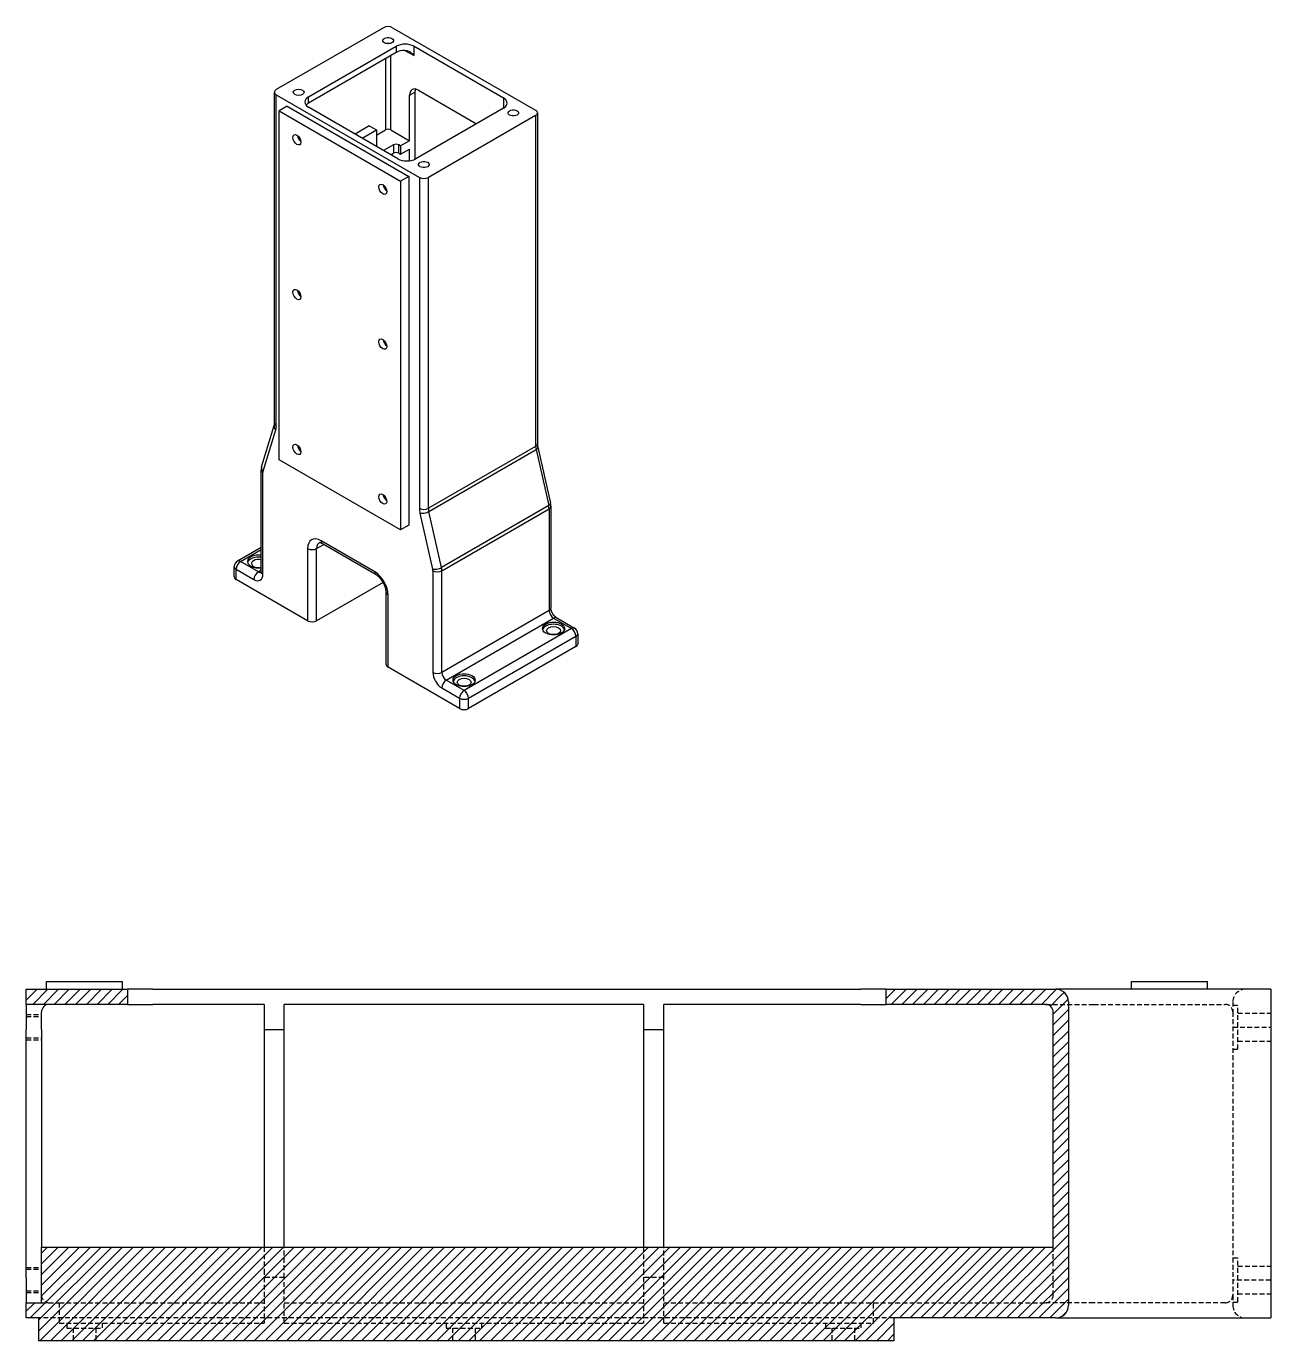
# Model space of a CAD drawing. Header units: millimetres. Extents: x 946 to 5662, y 744 to 2656.
# Drawn here: x 5162 to 5654, y 1535 to 2054 of the extents above; entities that cross this region are included whole.
import ezdxf

# ---------------------------------------------------------------- set-up
doc = ezdxf.new("R2010")
doc.units = ezdxf.units.MM
doc.header["$LTSCALE"] = 0.3
doc.linetypes.add('HIDDEN', pattern=[9.525, 6.35, -3.175])
doc.layers.add('Culumn', color=1, linetype='Continuous')
doc.layers.add('HATCH', color=74, linetype='Continuous', lineweight=20)
pattern_1 = [(315, (-5408.496, 1605.6975), (2.12132, 2.12132), [])]

msp = doc.modelspace()

# ---------------------------------------------------------------- hatches: boundary and pattern name
at = {"layer": 'HATCH', "extrusion": (0, 0, -1)}
h = msp.add_hatch(dxfattribs=at)
h.set_pattern_fill('_U', color=256, scale=3, angle=-45, style=0, pattern_type=0)
h.set_pattern_definition(pattern_1)
edge = h.paths.add_edge_path(flags=0)
edge.add_line((-5162.5, 1543.7), (-5167.5, 1543.7))
edge.add_line((-5167.5, 1543.7), (-5167.5, 1534.7))
edge.add_line((-5167.5, 1534.7), (-5505.5, 1534.7))
edge.add_line((-5505.5, 1534.7), (-5505.5, 1543.7))
edge.add_line((-5505.5, 1543.7), (-5569.5, 1543.7))
edge.add_ellipse((-5569.5, 1548.7), major_axis=(-3.54, 3.54), ratio=1, start_angle=45, end_angle=135, ccw=False)
edge.add_line((-5574.5, 1548.7), (-5574.5, 1668.7))
edge.add_ellipse((-5569.5, 1668.7), major_axis=(3.54, 3.54), ratio=1, start_angle=45, end_angle=135, ccw=False)
edge.add_line((-5569.5, 1673.7), (-5502.5, 1673.7))
edge.add_line((-5502.5, 1673.7), (-5502.5, 1667.7))
edge.add_line((-5502.5, 1667.7), (-5565.5, 1667.7))
edge.add_ellipse((-5565.5, 1664.7), major_axis=(2.12, 2.12), ratio=1, start_angle=45, end_angle=135)
edge.add_line((-5568.5, 1664.7), (-5568.5, 1571.7))
edge.add_line((-5568.5, 1571.7), (-5168.5, 1571.7))
edge.add_line((-5168.5, 1571.7), (-5168.5, 1549.7))
edge.add_line((-5168.5, 1549.7), (-5162.5, 1549.7))
edge.add_line((-5162.5, 1549.7), (-5162.5, 1543.7))
h = msp.add_hatch(dxfattribs=at)
h.set_pattern_fill('_U', color=256, scale=3, angle=-45, style=0, pattern_type=0)
h.set_pattern_definition(pattern_1)
h.paths.add_polyline_path([(-5162.5, 1667.7), (-5202.5, 1667.7), (-5202.5, 1673.7), (-5162.5, 1673.7)], flags=0)

# ---------------------------------------------------------------- linework, layer by layer
at = {"layer": 'Culumn'}
for p, q in [((5303.78, 2053.91), (5261.35, 2029.41)), ((5307.32, 2053.91), (5363.88, 2021.25)), ((5274.08, 2026.56), (5308.73, 2046.56)), ((5308.73, 2044.11), (5274.08, 2024.11)), ((5306.61, 2013.49), (5306.61, 2042.89)), ((5308.73, 2046.56), (5308.73, 2044.11)), ((5312.22, 2044.96), (5315.8, 2042.89)), ((5315.8, 2046.56), (5351.16, 2026.15)), ((5315.8, 2042.89), (5315.8, 2046.56)), ((5304.49, 2041.66), (5304.49, 2013.49)), ((5260.62, 1897.54), (5260.62, 2028.39)), ((5261.35, 2027.37), (5317.92, 1994.71)), ((5261.35, 1896.52), (5261.35, 2027.37)), ((5314.03, 2027.17), (5316.15, 2028.39)), ((5314.03, 2009.2), (5314.03, 2027.17)), ((5316.15, 2028.39), (5316.15, 2001.88)), ((5317.57, 2029.21), (5340.55, 2015.94)), ((5265.6, 2022.88), (5262.41, 2021.04)), ((5265.6, 2022.88), (5313.68, 1995.12)), ((5274.08, 2024.11), (5274.08, 2026.56)), ((5309.44, 2002.06), (5274.08, 2022.47)), ((5351.16, 2022.06), (5316.51, 2002.06)), ((5351.16, 2026.15), (5351.16, 2022.47)), ((5351.16, 2022.47), (5351.49, 2022.28)), ((5262.41, 1883.06), (5262.41, 2021.04)), ((5262.41, 2021.04), (5310.5, 1993.28)), ((5363.88, 2019.21), (5321.46, 1994.71)), ((5363.88, 2019.21), (5363.88, 1888.35)), ((5364.62, 2020.23), (5364.62, 1889.37)), ((5298.12, 2015.12), (5292.47, 2011.86)), ((5295.3, 2010.23), (5300.95, 2013.49)), ((5298.12, 2015.12), (5300.95, 2013.49)), ((5300.95, 2013.49), (5300.95, 2006.96)), ((5300.95, 2011.45), (5304.49, 2013.49)), ((5306.61, 2013.49), (5314.03, 2009.2)), ((5270.55, 2010.37), (5270.55, 2009.51)), ((5307.67, 2007.57), (5303.78, 2005.33)), ((5307.67, 2007.57), (5307.67, 2004.31)), ((5310.5, 2007.16), (5309.79, 2007.57)), ((5309.79, 2004.31), (5309.79, 2007.57)), ((5314.03, 2009.2), (5310.5, 2007.16)), ((5310.5, 2007.16), (5310.5, 2003.9)), ((5306.61, 2003.69), (5307.67, 2004.31)), ((5309.79, 2004.31), (5310.5, 2003.9)), ((5310.5, 2003.9), (5314.03, 2005.94)), ((5314.03, 2001.28), (5314.03, 2005.94)), ((5304.49, 1990.77), (5304.49, 1989.92)), ((5313.68, 1995.12), (5310.5, 1993.28)), ((5310.5, 1993.28), (5310.5, 1855.3)), ((5313.68, 1995.12), (5313.68, 1857.13)), ((5317.92, 1994.71), (5317.92, 1863.86)), ((5321.46, 1863.86), (5321.46, 1994.71)), ((5270.55, 1949.13), (5270.55, 1948.28)), ((5304.49, 1929.54), (5304.49, 1928.68)), ((5255.5, 1880.26), (5260.51, 1896.64)), ((5256.13, 1878.51), (5261.13, 1894.88)), ((5270.55, 1887.75), (5270.21, 1887.56)), ((5270.55, 1887.9), (5270.55, 1887.75)), ((5270.55, 1887.75), (5270.67, 1887.68)), ((5363.88, 1888.35), (5321.46, 1863.86)), ((5321.61, 1862.6), (5364.03, 1887.09)), ((5364.03, 1887.09), (5369.04, 1864.94)), ((5364.78, 1888.03), (5369.78, 1865.88)), ((5310.5, 1855.3), (5262.41, 1883.06)), ((5255.32, 1838.76), (5255.32, 1878.99)), ((5256.05, 1837.74), (5256.05, 1877.97)), ((5303.87, 1868.51), (5304.61, 1868.08)), ((5304.23, 1868.67), (5303.91, 1868.49)), ((5318.15, 1861.97), (5323.15, 1839.81)), ((5326.61, 1840.44), (5321.61, 1862.6)), ((5369.04, 1864.94), (5326.61, 1840.44)), ((5326.76, 1839.18), (5369.19, 1863.68)), ((5369.19, 1863.68), (5369.19, 1823.45)), ((5369.92, 1864.7), (5369.92, 1824.47)), ((5313.68, 1857.13), (5310.5, 1855.3)), ((5300.24, 1838.76), (5279.03, 1851.01)), ((5255.32, 1848.37), (5245.96, 1842.97)), ((5247.21, 1842.84), (5255.32, 1847.52)), ((5273.73, 1847.95), (5273.73, 1819.37)), ((5277.26, 1847.95), (5280.07, 1849.57)), ((5277.26, 1819.37), (5277.26, 1847.95)), ((5300.76, 1837.62), (5279.55, 1849.86)), ((5244.71, 1836.72), (5244.71, 1840.8)), ((5254.28, 1838.76), (5247.21, 1842.84)), ((5245.44, 1839.78), (5252.52, 1835.7)), ((5245.44, 1835.7), (5245.44, 1839.78)), ((5273.73, 1819.37), (5245.44, 1835.7)), ((5255.32, 1839.36), (5254.28, 1838.76)), ((5323.23, 1839.18), (5323.23, 1798.96)), ((5326.76, 1798.96), (5326.76, 1839.18)), ((5303.6, 1834.57), (5277.26, 1819.37)), ((5304.82, 1802.02), (5304.82, 1830.6)), ((5305.55, 1801), (5305.55, 1829.58)), ((5369.19, 1823.45), (5326.76, 1798.96)), ((5328.53, 1795.9), (5370.96, 1820.39)), ((5370.96, 1820.39), (5378.03, 1816.31)), ((5372.21, 1820.51), (5379.28, 1816.43)), ((5378.03, 1816.31), (5335.6, 1791.81)), ((5380.53, 1814.27), (5380.53, 1810.18)), ((5337.37, 1788.75), (5379.79, 1813.25)), ((5379.79, 1809.16), (5337.37, 1784.67)), ((5379.79, 1813.25), (5379.79, 1809.16)), ((5333.83, 1784.67), (5305.55, 1801)), ((5335.6, 1791.81), (5328.53, 1795.9)), ((5326.76, 1792.83), (5333.83, 1788.75)), ((5333.83, 1788.75), (5333.83, 1784.67)), ((5337.37, 1784.67), (5337.37, 1788.75)), ((5162.5, 1673.7), (5202.5, 1673.7)), ((5162.5, 1667.7), (5162.5, 1673.7)), ((5170.5, 1676.7), (5200.5, 1676.7)), ((5170.5, 1673.7), (5170.5, 1676.7)), ((5200.5, 1673.7), (5200.5, 1676.7)), ((5202.5, 1673.7), (5202.5, 1667.7)), ((5212.5, 1673.7), (5202.5, 1673.7)), ((5212.5, 1673.7), (5492.5, 1673.7)), ((5502.5, 1673.7), (5492.5, 1673.7)), ((5502.5, 1667.7), (5502.5, 1673.7)), ((5502.5, 1673.7), (5569.5, 1673.7)), ((5584.5, 1673.7), (5569.5, 1673.7)), ((5654.5, 1673.7), (5584.5, 1673.7)), ((5599.5, 1673.7), (5599.5, 1676.7)), ((5599.5, 1676.7), (5629.5, 1676.7)), ((5629.5, 1673.7), (5629.5, 1676.7)), ((5654.5, 1673.7), (5654.5, 1668.7)), ((5574.5, 1668.7), (5574.5, 1548.7)), ((5654.5, 1668.7), (5654.5, 1548.7)), ((5162.5, 1667.7), (5162.5, 1657.7)), ((5202.5, 1667.7), (5162.5, 1667.7)), ((5168.5, 1657.7), (5168.5, 1664.7)), ((5202.5, 1667.7), (5212.5, 1667.7)), ((5256.5, 1667.7), (5212.5, 1667.7)), ((5256.5, 1667.7), (5256.5, 1657.7)), ((5406.5, 1667.7), (5264.5, 1667.7)), ((5264.5, 1657.7), (5264.5, 1667.7)), ((5406.5, 1667.7), (5406.5, 1657.7)), ((5492.5, 1667.7), (5414.5, 1667.7)), ((5414.5, 1657.7), (5414.5, 1667.7)), ((5492.5, 1667.7), (5502.5, 1667.7)), ((5565.5, 1667.7), (5502.5, 1667.7)), ((5568.5, 1571.7), (5568.5, 1664.7)), ((5162.5, 1559.7), (5162.5, 1657.7)), ((5168.5, 1657.7), (5168.5, 1571.7)), ((5256.5, 1657.7), (5264.5, 1657.7)), ((5256.5, 1657.7), (5256.5, 1654.7)), ((5256.5, 1654.7), (5256.5, 1571.7)), ((5264.5, 1654.7), (5264.5, 1657.7)), ((5264.5, 1571.7), (5264.5, 1654.7)), ((5406.5, 1657.7), (5414.5, 1657.7)), ((5406.5, 1657.7), (5406.5, 1654.7)), ((5406.5, 1654.7), (5406.5, 1571.7)), ((5414.5, 1654.7), (5414.5, 1657.7)), ((5414.5, 1571.7), (5414.5, 1654.7)), ((5168.5, 1571.7), (5568.5, 1571.7)), ((5168.5, 1549.7), (5168.5, 1571.7)), ((5162.5, 1559.7), (5162.5, 1549.7)), ((5162.5, 1549.7), (5168.5, 1549.7)), ((5162.5, 1543.7), (5162.5, 1549.7)), ((5654.5, 1548.7), (5654.5, 1543.7)), ((5167.5, 1543.7), (5162.5, 1543.7)), ((5167.5, 1534.7), (5167.5, 1543.7)), ((5569.5, 1543.7), (5505.5, 1543.7)), ((5505.5, 1543.7), (5505.5, 1534.7)), ((5569.5, 1543.7), (5584.5, 1543.7)), ((5584.5, 1543.7), (5654.5, 1543.7)), ((5505.5, 1534.7), (5167.5, 1534.7))]:
    msp.add_line(p, q, dxfattribs=at)
at = {"layer": 'Culumn', "color": 7, "linetype": 'HIDDEN'}
for p, q in [((5639.5, 1668.7), (5639.5, 1664.7)), ((5162.5, 1663.7), (5168.5, 1663.7)), ((5565.5, 1667.7), (5584.5, 1667.7)), ((5584.5, 1667.7), (5636.5, 1667.7)), ((5639.5, 1667.45), (5641.5, 1667.45)), ((5639.5, 1664.7), (5639.5, 1552.7)), ((5641.5, 1658.7), (5641.5, 1667.45)), ((5641.5, 1664.2), (5654.5, 1664.2)), ((5162.5, 1662.95), (5168.5, 1662.95)), ((5639.5, 1658.7), (5654.5, 1658.7)), ((5641.5, 1649.95), (5641.5, 1658.7)), ((5162.5, 1654.45), (5168.5, 1654.45)), ((5162.5, 1653.7), (5168.5, 1653.7)), ((5641.5, 1653.2), (5654.5, 1653.2)), ((5639.5, 1649.95), (5641.5, 1649.95)), ((5256.5, 1571.7), (5256.5, 1562.7)), ((5264.5, 1562.7), (5264.5, 1571.7)), ((5406.5, 1571.7), (5406.5, 1562.7)), ((5414.5, 1562.7), (5414.5, 1571.7)), ((5568.5, 1552.7), (5568.5, 1571.7)), ((5639.5, 1567.45), (5641.5, 1567.45)), ((5641.5, 1558.7), (5641.5, 1567.45)), ((5162.5, 1563.7), (5168.5, 1563.7)), ((5162.5, 1562.95), (5168.5, 1562.95)), ((5256.5, 1562.7), (5256.5, 1559.7)), ((5264.5, 1559.7), (5256.5, 1559.7)), ((5256.5, 1559.7), (5256.5, 1541.7)), ((5264.5, 1559.7), (5264.5, 1562.7)), ((5264.5, 1541.7), (5264.5, 1559.7)), ((5406.5, 1562.7), (5406.5, 1559.7)), ((5406.5, 1559.7), (5406.5, 1541.7)), ((5414.5, 1559.7), (5406.5, 1559.7)), ((5414.5, 1559.7), (5414.5, 1562.7)), ((5414.5, 1541.7), (5414.5, 1559.7)), ((5641.5, 1564.2), (5654.5, 1564.2)), ((5162.5, 1554.45), (5168.5, 1554.45)), ((5654.5, 1558.7), (5639.5, 1558.7)), ((5641.5, 1549.95), (5641.5, 1558.7)), ((5162.5, 1553.7), (5168.5, 1553.7)), ((5168.5, 1549.7), (5175.5, 1549.7)), ((5175.5, 1549.7), (5256.5, 1549.7)), ((5175.5, 1549.7), (5175.5, 1541.7)), ((5264.5, 1549.7), (5406.5, 1549.7)), ((5414.5, 1549.7), (5497.5, 1549.7)), ((5497.5, 1541.7), (5497.5, 1549.7)), ((5497.5, 1549.7), (5565.5, 1549.7)), ((5584.5, 1549.7), (5565.5, 1549.7)), ((5636.5, 1549.7), (5584.5, 1549.7)), ((5639.5, 1552.7), (5639.5, 1548.7)), ((5639.5, 1549.95), (5641.5, 1549.95)), ((5641.5, 1553.2), (5654.5, 1553.2)), ((5505.5, 1543.7), (5167.5, 1543.7)), ((5175.5, 1541.7), (5256.5, 1541.7)), ((5178.5, 1541.7), (5178.5, 1539.7)), ((5178.5, 1539.7), (5192.5, 1539.7)), ((5181, 1539.7), (5181, 1534.7)), ((5190, 1539.7), (5190, 1534.7)), ((5192.5, 1541.7), (5192.5, 1539.7)), ((5264.5, 1541.7), (5406.5, 1541.7)), ((5328.5, 1541.7), (5328.5, 1539.7)), ((5328.5, 1539.7), (5342.5, 1539.7)), ((5331, 1539.7), (5331, 1534.7)), ((5340, 1539.7), (5340, 1534.7)), ((5342.5, 1541.7), (5342.5, 1539.7)), ((5414.5, 1541.7), (5497.5, 1541.7)), ((5478.5, 1541.7), (5478.5, 1539.7)), ((5478.5, 1539.7), (5492.5, 1539.7)), ((5481, 1539.7), (5481, 1534.7)), ((5490, 1539.7), (5490, 1534.7)), ((5492.5, 1541.7), (5492.5, 1539.7))]:
    msp.add_line(p, q, dxfattribs=at)
at = {"layer": 'Culumn'}
for centre, radius, start, end in [((5257.47, 1897.47), 3.15, 344.6401, 1.1804), ((5370.76, 1889.45), 6.15, 180.6935, 193.2777), ((5259.67, 1879.01), 4.35, 163.3293, 180.3314), ((5364.55, 1864.68), 5.37, 0.2406, 12.9542), ((5247.21, 1840.8), 2.5, 120, 180), ((5254.11, 1838.71), 1.21, 344.1315, 2.2535), ((5378.03, 1814.27), 2.5, 0, 60), ((5569.5, 1668.7), 5, 0, 90), ((5171.5, 1664.7), 3, 90, 180), ((5565.5, 1664.7), 3, 0, 90), ((5569.5, 1548.7), 5, 270, 0)]:
    msp.add_arc(centre, radius, start, end, dxfattribs=at)
at = {"layer": 'Culumn', "color": 7, "linetype": 'HIDDEN'}
for centre, radius, start, end in [((5644.5, 1668.7), 5, 90, 180), ((5636.5, 1664.7), 3, 0, 90), ((5171.5, 1552.7), 3, 180, 270), ((5565.5, 1552.7), 3, 270, 0), ((5636.5, 1552.7), 3, 270, 0), ((5644.5, 1548.7), 5, 180, 270)]:
    msp.add_arc(centre, radius, start, end, dxfattribs=at)
at = {"layer": 'Culumn'}
for centre, major_axis, ratio, start_param, end_param in [((5305.55, 2052.89), (2.5, 0), 0.57735, 0.785398, 2.356194), ((5305.55, 2048.81), (2.12, 0), 0.57735, 2.356194490192517, 8.639379797372104), ((5305.55, 2046.36), (2.13, 0), 0.57735, 1.511939, 1.629654), ((5312.27, 2044.52), (5, 0), 0.57735, 0.785398, 2.356194), ((5312.27, 2042.07), (5, 0), 0.57735, 1.580797, 2.356194), ((5263.12, 2028.39), (2.5, 0), 0.57735, 2.356194, 3.926991), ((5270.19, 2028.39), (2.12, 0), 0.57735, 2.356194490192524, 8.63937979737211), ((5270.19, 2025.94), (2.13, 0), 0.57735, 1.511939, 1.629654), ((5317.57, 2025.13), (-2.5, 4.33), 0.57735, 5.497787, 7.068583), ((5319.69, 2026.35), (-2.5, 4.33), 0.57735, 0.438149, 0.785398), ((5277.62, 2024.51), (5, 0), 0.57735, 2.356194, 3.926991), ((5277.62, 2022.06), (5, 0), 0.57735, 2.356194, 2.703444), ((5347.62, 2024.11), (5, 0), 0.57735, 5.497787, 7.068583), ((5355.05, 2020.23), (2.12, 0), 0.57735, 2.356194490192517, 8.639379797372104), ((5355.05, 2017.78), (2.13, 0), 0.57735, 1.511939, 1.629654), ((5362.12, 2020.23), (2.5, 0), 0.57735, 5.497787, 7.068583), ((5269.49, 2009.61), (-1.12, 1.95), 0.57735, 0.785398, 7.068583), ((5305.55, 2012.88), (1.5, 0), 0.57735, 0.785398, 2.356194), ((5271.25, 2010.63), (-1.12, 1.95), 0.57735, 0.903785, 2.237807), ((5271.96, 2011.04), (-1.75, 3.03), 0.57735, 1.189217, 1.952376), ((5308.73, 2006.96), (1.5, 0), 0.57735, 0.785398, 2.356194), ((5308.73, 2003.69), (1.5, 0), 0.57735, 0.785398, 2.356194), ((5312.97, 2004.1), (5, 0), 0.57735, 3.926991, 5.497787), ((5319.69, 1999.82), (2.12, 0), 0.57735, 2.356194490192517, 8.639379797372104), ((5319.69, 1997.37), (2.13, 0), 0.57735, 1.511939, 1.629654), ((5303.43, 1990.02), (-1.12, 1.95), 0.57735, 0.785398, 7.068583), ((5305.19, 1991.04), (-1.12, 1.95), 0.57735, 0.903785, 2.237807), ((5305.9, 1991.45), (-1.75, 3.03), 0.57735, 1.189217, 1.952376), ((5319.69, 1995.73), (2.5, 0), 0.57735, 3.926991, 5.497787), ((5269.49, 1948.38), (-1.12, 1.95), 0.57735, 0.785398, 7.068583), ((5271.25, 1949.4), (-1.12, 1.95), 0.57735, 0.903785, 2.237807), ((5271.96, 1949.8), (-1.75, 3.03), 0.57735, 1.189217, 1.952376), ((5303.43, 1928.78), (-1.12, 1.95), 0.57735, 0.785398, 7.068583), ((5305.19, 1929.8), (-1.12, 1.95), 0.57735, 0.903785, 2.237807), ((5305.9, 1930.21), (-1.75, 3.03), 0.57735, 1.189217, 1.952376), ((5263.12, 1897.54), (2.5, 0), 0.57735, 3.141593, 3.926991), ((5262.9, 1895.91), (-2.39, 0.73), 0.718902, 0, 0.980159), ((5256.05, 1899.58), (-3.75, 6.5), 0.57735, 3.635534, 3.926991), ((5269.49, 1887.14), (-1.12, 1.95), 0.57735, 0.785398, 7.068583), ((5271.25, 1888.16), (-1.12, 1.95), 0.57735, 0.903785, 2.237807), ((5271.96, 1888.57), (-1.75, 3.03), 0.57735, 1.189217, 1.952376), ((5362.12, 1889.37), (2.5, 0), 0.57735, 5.497787, 6.283185), ((5367.42, 1886.31), (-2.5, 4.33), 0.57735, 0.785398, 1.076855), ((5362.34, 1887.48), (2.44, 0.55), 0.387101, 5.389018, 6.283185), ((5257.82, 1878.99), (2.5, 0), 0.57735, 3.141593, 3.926991), ((5257.89, 1879.53), (-2.39, 0.73), 0.718902, 0, 0.980159), ((5257.82, 1876.95), (-1.25, 2.17), 0.57735, 0.493941, 0.785398), ((5303.43, 1867.54), (-1.12, 1.95), 0.57735, 0.785398, 7.068583), ((5305.19, 1868.56), (-1.12, 1.95), 0.57735, 0.903785, 2.237807), ((5305.9, 1868.97), (-1.75, 3.03), 0.57735, 1.189217, 1.952376), ((5319.69, 1864.88), (2.5, 0), 0.57735, 3.926991, 5.497787), ((5323.23, 1860.79), (-3.75, 6.5), 0.57735, 0.785398, 1.076855), ((5319.91, 1862.99), (2.44, 0.55), 0.387101, 3.818221, 5.389018), ((5324.99, 1861.81), (-2.5, 4.33), 0.57735, 0.785398, 1.076855), ((5367.35, 1865.33), (2.44, 0.55), 0.387101, 5.389018, 6.283185), ((5365.65, 1865.72), (-2.5, 4.33), 0.57735, 3.926991, 4.218448), ((5367.42, 1864.7), (2.5, 0), 0.57735, 5.497787, 6.283185), ((5279.03, 1844.89), (-3.75, 6.5), 0.57735, 5.497787, 7.068583), ((5280.8, 1852.03), (1.25, 2.17), 0.57735, 2.356194, 3.141593), ((5254.28, 1842.84), (4.37, 0), 0.57735, 1.331835, 4.95135), ((5275.5, 1848.97), (2.5, 0), 0.57735, 3.926991, 5.497787), ((5280.8, 1845.91), (-2.5, 4.33), 0.57735, 0, 0.785398), ((5247.21, 1840.8), (2.5, 0), 0.57735, 3.141593, 3.926991), ((5247.21, 1840.8), (1.25, 2.17), 0.57735, 0.785398, 2.356194), ((5247.21, 1840.8), (-1.25, 2.17), 0.57735, 5.497787, 6.283185), ((5254.28, 1842.03), (4.37, 0), 0.57735, 1.331835, 2.979256), ((5254.28, 1842.03), (2.75, 0), 0.57735, 2.356194, 5.098467), ((5254.28, 1842.03), (2.75, 0), 0.57735, 1.184719, 2.356194), ((5324.92, 1840.83), (2.44, 0.55), 0.387101, 3.818221, 5.389018), ((5323.23, 1841.22), (-2.5, 4.33), 0.57735, 3.926991, 4.218448), ((5247.21, 1836.72), (2.5, 0), 0.57735, 3.141593, 3.926991), ((5254.28, 1836.72), (1.25, 2.17), 0.57735, 0.785398, 2.356194), ((5252.52, 1839.78), (-2.5, 4.33), 0.57735, 2.356194, 3.926991), ((5254.28, 1840.8), (-1.25, 2.17), 0.57735, 2.356194, 2.973687), ((5257.82, 1838.76), (2.5, 0), 0.57735, 3.141593, 3.926991), ((5300.24, 1832.64), (-3.75, 6.5), 0.57735, 3.926991, 5.497787), ((5302.01, 1839.78), (1.25, 2.17), 0.57735, 2.356194, 3.141593), ((5321.46, 1840.2), (-1.25, 2.17), 0.57735, 3.926991, 4.218448), ((5324.99, 1840.2), (2.5, 0), 0.57735, 3.926991, 5.497787), ((5307.32, 1830.6), (2.5, 0), 0.57735, 3.141593, 3.926991), ((5367.42, 1824.47), (2.5, 0), 0.57735, 5.497787, 6.283185), ((5275.5, 1820.39), (2.5, 0), 0.57735, 3.926991, 5.497787), ((5370.96, 1822.43), (-1.25, 2.17), 0.57735, 0.785398, 2.356194), ((5370.96, 1818.35), (1.25, 2.17), 0.57735, 0, 0.785398), ((5370.96, 1816.31), (4.37, 0), 0.57735, 2.356194490192515, 8.6393797973721), ((5370.96, 1815.49), (4.37, 0), 0.57735, 0.162336, 2.979256), ((5370.96, 1815.49), (2.75, 0), 0.57735, 5.497787, 11.780972), ((5378.03, 1814.27), (1.25, 2.17), 0.57735, 0, 0.785398), ((5378.03, 1814.27), (-1.25, 2.17), 0.57735, 3.926991, 5.497787), ((5378.03, 1814.27), (2.5, 0), 0.57735, 5.497787, 6.283185), ((5378.03, 1810.18), (2.5, 0), 0.57735, 5.497787, 6.283185), ((5307.32, 1802.02), (2.5, 0), 0.57735, 3.141593, 3.926991), ((5326.76, 1796.92), (-2.5, 4.33), 0.57735, 0.785398, 2.356194), ((5324.99, 1799.98), (2.5, 0), 0.57735, 3.926991, 5.497787), ((5328.53, 1797.94), (-1.25, 2.17), 0.57735, 0.785398, 2.356194), ((5335.6, 1795.9), (4.37, 0), 0.57735, 2.356194490192518, 8.639379797372104), ((5328.53, 1793.85), (1.25, 2.17), 0.57735, 0.785398, 2.356194), ((5335.6, 1795.08), (4.37, 0), 0.57735, 0.162336, 2.979256), ((5335.6, 1795.08), (2.75, 0), 0.57735, 5.497787, 11.780972), ((5335.6, 1789.77), (1.25, 2.17), 0.57735, 0.785398, 2.356194), ((5335.6, 1789.77), (2.5, 0), 0.57735, 3.926991, 5.497787), ((5335.6, 1789.77), (-1.25, 2.17), 0.57735, 3.926991, 5.497787), ((5335.6, 1785.69), (2.5, 0), 0.57735, 3.926991, 5.497787)]:
    msp.add_ellipse(centre, major_axis=major_axis, ratio=ratio, start_param=start_param, end_param=end_param, dxfattribs=at)
for points, degree, knots in [([(5312.22, 2044.96), (5312.39, 2044.96), (5312.56, 2044.94), (5312.91, 2044.88), (5313.07, 2044.83), (5313.57, 2044.66), (5313.9, 2044.5), (5314.51, 2044.12), (5314.8, 2043.89), (5315.34, 2043.41), (5315.58, 2043.15), (5315.8, 2042.89)], 3, [18.247268, 18.247268, 18.247268, 18.247268, 19.294968, 19.294968, 20.342668, 20.342668, 22.438068, 22.438068, 24.533468, 24.533468, 26.628868, 26.628868, 26.628868, 26.628868]), ([(5279.55, 1849.86), (5279.49, 1849.9), (5279.43, 1849.93), (5279.37, 1849.96), (5279.32, 1849.99), (5279.26, 1850.02), (5279.21, 1850.04), (5279.15, 1850.06), (5279.1, 1850.09), (5279.05, 1850.11), (5279, 1850.13), (5278.96, 1850.14), (5278.91, 1850.16), (5278.86, 1850.17), (5278.82, 1850.19), (5278.78, 1850.2), (5278.74, 1850.21), (5278.7, 1850.22), (5278.67, 1850.23), (5278.63, 1850.23), (5278.6, 1850.24), (5278.57, 1850.24), (5278.54, 1850.25), (5278.51, 1850.25), (5278.48, 1850.25), (5278.46, 1850.25), (5278.44, 1850.25), (5278.42, 1850.25), (5278.4, 1850.25), (5278.38, 1850.25), (5278.37, 1850.25), (5278.35, 1850.25), (5278.34, 1850.25), (5278.33, 1850.24), (5278.32, 1850.24), (5278.31, 1850.24), (5278.31, 1850.24), (5278.31, 1850.24), (5278.3, 1850.24), (5278.3, 1850.24), (5278.3, 1850.24), (5278.3, 1850.24), (5278.3, 1850.24)], 1, [1.5707963, 1.5707963, 1.5882496, 1.6057029, 1.6231562, 1.6406095, 1.6580628, 1.6755161, 1.6929694, 1.7104227, 1.727876, 1.7453293, 1.7627825, 1.7802358, 1.7976891, 1.8151424, 1.8325957, 1.850049, 1.8675023, 1.8849556, 1.9024089, 1.9198622, 1.9373155, 1.9547688, 1.9722221, 1.9896753, 2.0071286, 2.0245819, 2.0420352, 2.0616702, 2.0813051, 2.1009401, 2.120575, 2.14021, 2.1598449, 2.1794799, 2.1991149, 2.2215548, 2.2439948, 2.2664347, 2.2888746, 2.3113146, 2.3337545, 2.3561945, 2.3561945]), ([(5304.82, 1830.6), (5304.82, 1830.67), (5304.81, 1830.74), (5304.81, 1830.81), (5304.81, 1830.89), (5304.8, 1830.97), (5304.8, 1831.04), (5304.79, 1831.12), (5304.78, 1831.2), (5304.77, 1831.29), (5304.76, 1831.37), (5304.75, 1831.45), (5304.73, 1831.54), (5304.72, 1831.62), (5304.7, 1831.71), (5304.68, 1831.8), (5304.66, 1831.9), (5304.64, 1831.99), (5304.62, 1832.09), (5304.59, 1832.18), (5304.57, 1832.28), (5304.54, 1832.38), (5304.51, 1832.48), (5304.48, 1832.58), (5304.45, 1832.68), (5304.42, 1832.78), (5304.38, 1832.88), (5304.35, 1832.98), (5304.31, 1833.08), (5304.27, 1833.18), (5304.23, 1833.27), (5304.19, 1833.37), (5304.15, 1833.47), (5304.11, 1833.57), (5304.06, 1833.67), (5304.02, 1833.76), (5303.97, 1833.86), (5303.93, 1833.96), (5303.88, 1834.06), (5303.83, 1834.15), (5303.78, 1834.25), (5303.72, 1834.35), (5303.67, 1834.44), (5303.62, 1834.54), (5303.56, 1834.63), (5303.51, 1834.73), (5303.45, 1834.82), (5303.39, 1834.92), (5303.33, 1835.01), (5303.27, 1835.1), (5303.21, 1835.19), (5303.15, 1835.29), (5303.08, 1835.38), (5303.02, 1835.46), (5302.96, 1835.55), (5302.89, 1835.64), (5302.83, 1835.72), (5302.76, 1835.81), (5302.69, 1835.89), (5302.63, 1835.97), (5302.56, 1836.05), (5302.49, 1836.13), (5302.43, 1836.21), (5302.36, 1836.28), (5302.29, 1836.36), (5302.22, 1836.43), (5302.15, 1836.5), (5302.08, 1836.57), (5302.01, 1836.64), (5301.94, 1836.71), (5301.87, 1836.78), (5301.81, 1836.84), (5301.74, 1836.9), (5301.67, 1836.96), (5301.6, 1837.02), (5301.53, 1837.08), (5301.47, 1837.13), (5301.4, 1837.18), (5301.33, 1837.23), (5301.27, 1837.28), (5301.2, 1837.33), (5301.14, 1837.38), (5301.07, 1837.42), (5301.01, 1837.46), (5300.95, 1837.5), (5300.88, 1837.54), (5300.82, 1837.58), (5300.76, 1837.62)], 1, [0, 0, 0.017652, 0.035304, 0.052956, 0.070608, 0.088259, 0.105911, 0.123563, 0.141215, 0.158867, 0.176519, 0.194171, 0.211823, 0.229475, 0.247126, 0.265732, 0.284338, 0.302944, 0.32155, 0.340156, 0.358762, 0.377368, 0.395974, 0.41458, 0.433186, 0.451791, 0.470397, 0.489003, 0.507609, 0.525672, 0.543736, 0.561799, 0.579862, 0.597925, 0.615989, 0.634052, 0.652115, 0.670178, 0.688242, 0.706305, 0.724368, 0.742432, 0.760495, 0.778558, 0.796881, 0.815203, 0.833526, 0.851848, 0.870171, 0.888494, 0.906816, 0.925139, 0.943461, 0.961784, 0.980107, 0.998429, 1.016752, 1.035074, 1.053397, 1.071478, 1.089559, 1.107641, 1.125722, 1.143803, 1.161884, 1.179965, 1.198047, 1.216128, 1.234209, 1.25229, 1.270371, 1.288453, 1.306534, 1.324615, 1.342199, 1.359784, 1.377368, 1.394953, 1.412537, 1.430121, 1.447706, 1.46529, 1.482874, 1.500459, 1.518043, 1.535628, 1.553212, 1.570796, 1.570796]), ([(5372.21, 1820.51), (5372.17, 1820.53), (5372.13, 1820.56), (5372.1, 1820.58), (5372.06, 1820.61), (5372.02, 1820.63), (5371.98, 1820.66), (5371.94, 1820.69), (5371.9, 1820.72), (5371.86, 1820.75), (5371.81, 1820.79), (5371.77, 1820.83), (5371.72, 1820.87), (5371.67, 1820.91), (5371.63, 1820.95), (5371.58, 1821), (5371.53, 1821.05), (5371.48, 1821.09), (5371.43, 1821.14), (5371.38, 1821.2), (5371.34, 1821.25), (5371.29, 1821.3), (5371.24, 1821.35), (5371.2, 1821.41), (5371.15, 1821.47), (5371.1, 1821.52), (5371.06, 1821.58), (5371.01, 1821.64), (5370.97, 1821.7), (5370.92, 1821.76), (5370.88, 1821.83), (5370.84, 1821.89), (5370.79, 1821.95), (5370.75, 1822.02), (5370.71, 1822.09), (5370.67, 1822.16), (5370.63, 1822.23), (5370.59, 1822.3), (5370.55, 1822.37), (5370.51, 1822.44), (5370.47, 1822.51), (5370.44, 1822.58), (5370.4, 1822.65), (5370.37, 1822.72), (5370.34, 1822.79), (5370.31, 1822.86), (5370.28, 1822.94), (5370.25, 1823.01), (5370.22, 1823.08), (5370.19, 1823.15), (5370.17, 1823.22), (5370.14, 1823.29), (5370.12, 1823.36), (5370.1, 1823.43), (5370.08, 1823.49), (5370.06, 1823.56), (5370.04, 1823.62), (5370.03, 1823.68), (5370.01, 1823.75), (5370, 1823.81), (5369.99, 1823.87), (5369.97, 1823.93), (5369.96, 1823.98), (5369.96, 1824.04), (5369.95, 1824.1), (5369.94, 1824.15), (5369.93, 1824.2), (5369.93, 1824.25), (5369.93, 1824.3), (5369.92, 1824.34), (5369.92, 1824.39), (5369.92, 1824.43), (5369.92, 1824.47)], 1, [1.570796, 1.570796, 1.591469, 1.612141, 1.632813, 1.653486, 1.674158, 1.694831, 1.715503, 1.736175, 1.756848, 1.77752, 1.799866, 1.822212, 1.844558, 1.866905, 1.889251, 1.911597, 1.933943, 1.956289, 1.978635, 2.000981, 2.022714, 2.044446, 2.066178, 2.08791, 2.109643, 2.131375, 2.153107, 2.174839, 2.196572, 2.218304, 2.240036, 2.262579, 2.285122, 2.307665, 2.330209, 2.352752, 2.375295, 2.397838, 2.420381, 2.442924, 2.465467, 2.48801, 2.510525, 2.53304, 2.555555, 2.57807, 2.600585, 2.6231, 2.645615, 2.66813, 2.690645, 2.71316, 2.735675, 2.757281, 2.778887, 2.800492, 2.822098, 2.843704, 2.86531, 2.886916, 2.908521, 2.930127, 2.951733, 2.973339, 2.994371, 3.015402, 3.036434, 3.057466, 3.078497, 3.099529, 3.120561, 3.141593, 3.141593])]:
    msp.add_open_spline(points, degree=degree, knots=knots, dxfattribs=at)
msp.add_open_spline([(5351.16, 2022.47), (5351.37, 2022.48), (5351.56, 2022.49), (5351.74, 2022.47)], degree=3, dxfattribs=at)

doc.saveas('drawing.dxf')
